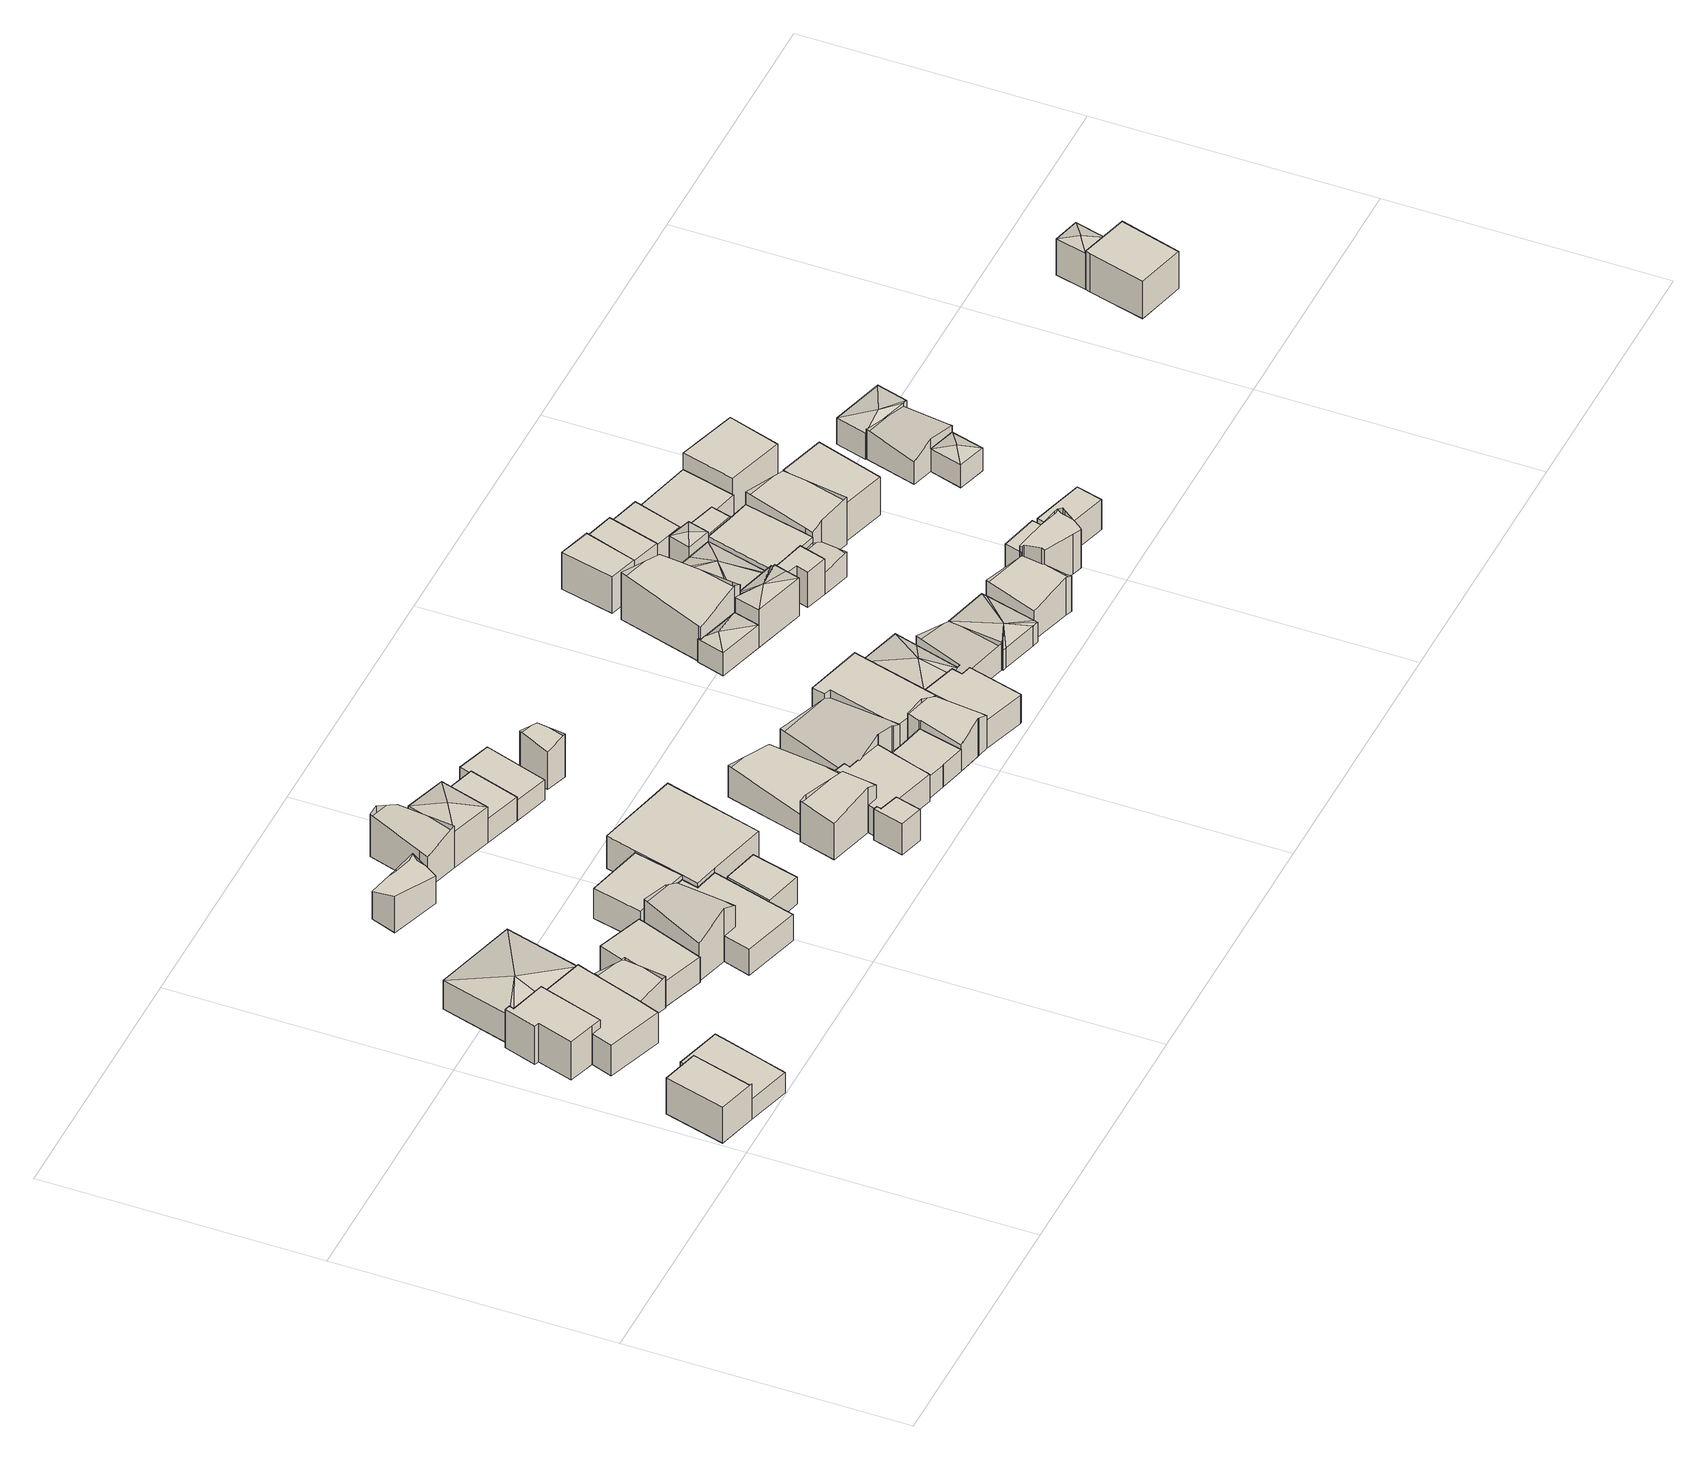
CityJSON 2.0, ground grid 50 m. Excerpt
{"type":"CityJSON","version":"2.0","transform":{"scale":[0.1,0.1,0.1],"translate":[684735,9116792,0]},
"CityObjects":{
"building1":{"type":"Building","attributes":{"Building Type":"Residential","Roof Shape":"flat","Roof Material":"Concrete Glazed Tile","Roof Material Code":"1","Roof Direction":"northwest","Building Height":7.43,"Roof Slope":6.6,"Footprint Area":77.81,"Solar PV Capacity Low":9.74,"Solar PV Capacity High":12.8,"Solar Annual Energy Low":14049,"Solar Annual Energy High":18515,"Suitable PV Area":58.17},"geometry":[{"type":"MultiSurface","lod":"2.2","boundaries":[[[0,1,2,3,4]],[[4,3,5,6]],[[3,2,7,5]],[[2,1,8,7]],[[1,0,9,8]],[[0,4,6,9]],[[5,7,8,9,6]]]}]},
"building2":{"type":"Building","attributes":{"Building Type":"Residential","Roof Shape":"shed","Roof Material":"Clay Tile Shingle","Roof Material Code":"3","Roof Direction":"northwest","Building Height":4.16,"Roof Slope":18.3,"Footprint Area":122.76,"Solar PV Capacity Low":15.37,"Solar PV Capacity High":20.19,"Solar Annual Energy Low":22163,"Solar Annual Energy High":29210,"Suitable PV Area":91.76},"geometry":[{"type":"MultiSurface","lod":"2.2","boundaries":[[[10,1,0,4,11,12,13,14]],[[14,13,15,16]],[[13,12,17,15]],[[12,11,18,17]],[[11,4,19,18]],[[4,0,20,19]],[[0,1,21,20]],[[1,10,22,21]],[[10,14,16,22]],[[16,15,17,18,19,20,21,22]]]}]},
"building3":{"type":"Building","attributes":{"Building Type":"Residential","Roof Shape":"flat","Roof Material":"Concrete Aluminum Tile","Roof Material Code":"2","Roof Direction":"northwest","Building Height":7.89,"Roof Slope":14.1,"Footprint Area":90.95,"Solar PV Capacity Low":11.39,"Solar PV Capacity High":14.96,"Solar Annual Energy Low":16420,"Solar Annual Energy High":21640,"Suitable PV Area":67.98},"geometry":[{"type":"MultiSurface","lod":"2.2","boundaries":[[[23,24,25,26,27,28,29,30,31]],[[31,30,32,33]],[[30,29,34,32]],[[29,28,35,34]],[[28,27,36,35]],[[27,26,37,36]],[[26,25,38,37]],[[25,24,39,38]],[[24,23,40,39]],[[23,31,33,40]],[[33,32,34,35,36,37,38,39,40]]]}]},
"building4":{"type":"Building","attributes":{"Building Type":"Residential","Roof Shape":"flat","Roof Material":"Concrete Aluminum Tile","Roof Material Code":"2","Roof Direction":"northwest","Building Height":6.31,"Roof Slope":10,"Footprint Area":159,"Solar PV Capacity Low":19.91,"Solar PV Capacity High":26.15,"Solar Annual Energy Low":28706,"Solar Annual Energy High":37832,"Suitable PV Area":118.85},"geometry":[{"type":"MultiSurface","lod":"2.2","boundaries":[[[41,42,43,44,45,28,27,26,46,47]],[[47,46,48,49]],[[46,26,50,48]],[[26,27,51,50]],[[27,28,52,51]],[[28,45,53,52]],[[45,44,54,53]],[[44,43,55,54]],[[43,42,56,55]],[[42,41,57,56]],[[41,47,49,57]],[[49,48,50,51,52,53,54,55,56,57]]]}]},
"building5":{"type":"Building","attributes":{"Building Type":"Residential","Roof Shape":"hip","Roof Material":"Concrete Aluminum Tile","Roof Material Code":"2","Roof Direction":"northwest","Building Height":5.87,"Roof Slope":28.5,"Footprint Area":228.92,"Solar PV Capacity Low":28.66,"Solar PV Capacity High":37.65,"Solar Annual Energy Low":41330,"Solar Annual Energy High":54470,"Suitable PV Area":171.12},"geometry":[{"type":"MultiSurface","lod":"2.2","boundaries":[[[30,29,28,45,58,59]],[[59,58,60,61]],[[58,45,62,60]],[[45,28,63,62]],[[28,29,64,63]],[[29,30,65,64]],[[30,59,61,65]],[[61,60,66]],[[60,62,66]],[[62,63,66]],[[63,64,66]],[[64,65,66]],[[65,61,66]]]}]},
"building6":{"type":"Building","attributes":{"Building Type":"Residential","Roof Shape":"gable","Roof Material":"Concrete Aluminum Tile","Roof Material Code":"2","Roof Direction":"northwest","Building Height":4.81,"Roof Slope":33.3,"Footprint Area":60.3,"Solar PV Capacity Low":7.55,"Solar PV Capacity High":9.92,"Solar Annual Energy Low":10886,"Solar Annual Energy High":14347,"Suitable PV Area":45.07},"geometry":[{"type":"MultiSurface","lod":"2.2","boundaries":[[[67,43,42,41,68,69,70]],[[70,69,71,72]],[[69,68,73,71]],[[68,41,74,73]],[[41,42,75,74]],[[42,43,76,75]],[[43,67,77,76]],[[67,70,72,77]],[[72,71,73,74,75,76,77]]]}]},
"building7":{"type":"Building","attributes":{"Building Type":"Residential","Roof Shape":"shed","Roof Material":"Concrete Aluminum Tile","Roof Material Code":"2","Roof Direction":"northwest","Building Height":5.19,"Roof Slope":13.2,"Footprint Area":111.13,"Solar PV Capacity Low":13.91,"Solar PV Capacity High":18.28,"Solar Annual Energy Low":20064,"Solar Annual Energy High":26442,"Suitable PV Area":83.07},"geometry":[{"type":"MultiSurface","lod":"2.2","boundaries":[[[78,67,70,69,79,80,81,82]],[[82,81,83,84]],[[81,80,85,83]],[[80,79,86,85]],[[79,69,87,86]],[[69,70,88,87]],[[70,67,89,88]],[[67,78,90,89]],[[78,82,84,90]],[[84,83,85,86,87,88,89,90]]]}]},
"building8":{"type":"Building","attributes":{"Building Type":"Residential","Roof Shape":"gable","Roof Material":"Concrete Aluminum Tile","Roof Material Code":"2","Roof Direction":"northwest","Building Height":7.93,"Roof Slope":29.9,"Footprint Area":103.36,"Solar PV Capacity Low":12.94,"Solar PV Capacity High":17,"Solar Annual Energy Low":18662,"Solar Annual Energy High":24595,"Suitable PV Area":77.26},"geometry":[{"type":"MultiSurface","lod":"2.2","boundaries":[[[91,81,80,92,93,94]],[[94,93,95,96]],[[93,92,97,95]],[[92,80,98,97]],[[80,81,99,98]],[[81,91,100,99]],[[91,94,96,100]],[[96,95,97,98,99,100]]]}]},
"building9":{"type":"Building","attributes":{"Building Type":"Residential","Roof Shape":"gable","Roof Material":"Concrete Glazed Tile","Roof Material Code":"1","Roof Direction":"northwest","Building Height":5.66,"Roof Slope":33.8,"Footprint Area":45.68,"Solar PV Capacity Low":5.72,"Solar PV Capacity High":7.51,"Solar Annual Energy Low":8248,"Solar Annual Energy High":10870,"Suitable PV Area":34.15},"geometry":[{"type":"MultiSurface","lod":"2.2","boundaries":[[[101,102,103,104,105]],[[105,104,106,107]],[[104,103,108,106]],[[103,102,109,108]],[[102,101,110,109]],[[101,105,107,110]],[[107,106,108,109,110]]]}]},
"building10":{"type":"Building","attributes":{"Building Type":"Residential","Roof Shape":"flat","Roof Material":"Concrete Aluminum Tile","Roof Material Code":"2","Roof Direction":"northwest","Building Height":5.31,"Roof Slope":7,"Footprint Area":155.91,"Solar PV Capacity Low":19.52,"Solar PV Capacity High":25.64,"Solar Annual Energy Low":28149,"Solar Annual Energy High":37098,"Suitable PV Area":116.55},"geometry":[{"type":"MultiSurface","lod":"2.2","boundaries":[[[91,94,93,92,111,112,113,114,115,116,117,118]],[[118,117,119,120]],[[117,116,121,119]],[[116,115,122,121]],[[115,114,123,122]],[[114,113,124,123]],[[113,112,125,124]],[[112,111,126,125]],[[111,92,127,126]],[[92,93,128,127]],[[93,94,129,128]],[[94,91,130,129]],[[91,118,120,130]],[[120,119,121,122,123,124,125,126,127,128,129,130]]]}]},
"building11":{"type":"Building","attributes":{"Building Type":"Residential","Roof Shape":"flat","Roof Material":"Concrete Aluminum Tile","Roof Material Code":"2","Roof Direction":"northwest","Building Height":6.16,"Roof Slope":8.9,"Footprint Area":99.17,"Solar PV Capacity Low":12.42,"Solar PV Capacity High":16.31,"Solar Annual Energy Low":17904,"Solar Annual Energy High":23597,"Suitable PV Area":74.13},"geometry":[{"type":"MultiSurface","lod":"2.2","boundaries":[[[131,132,118,117,133]],[[133,117,134,135]],[[117,118,136,134]],[[118,132,137,136]],[[132,131,138,137]],[[131,133,135,138]],[[135,134,136,137,138]]]}]},
"building12":{"type":"Building","attributes":{"Building Type":"Residential","Roof Shape":"shed","Roof Material":"Concrete Aluminum Tile","Roof Material Code":"2","Roof Direction":"northwest","Building Height":5.61,"Roof Slope":10.3,"Footprint Area":59.86,"Solar PV Capacity Low":7.5,"Solar PV Capacity High":9.84,"Solar Annual Energy Low":10808,"Solar Annual Energy High":14244,"Suitable PV Area":44.75},"geometry":[{"type":"MultiSurface","lod":"2.2","boundaries":[[[114,113,139,140]],[[140,139,141,142]],[[139,113,143,141]],[[113,114,144,143]],[[114,140,142,144]],[[142,141,143,144]]]}]},
"building13":{"type":"Building","attributes":{"Building Type":"Residential","Roof Shape":"gable","Roof Material":"Concrete Aluminum Tile","Roof Material Code":"2","Roof Direction":"northwest","Building Height":6.53,"Roof Slope":34.2,"Footprint Area":76.95,"Solar PV Capacity Low":9.63,"Solar PV Capacity High":12.65,"Solar Annual Energy Low":13893,"Solar Annual Energy High":18310,"Suitable PV Area":57.52},"geometry":[{"type":"MultiSurface","lod":"2.2","boundaries":[[[145,146,147,148,149,150]],[[150,149,151,152]],[[149,148,153,151]],[[148,147,154,153]],[[147,146,155,154]],[[146,145,156,155]],[[145,150,152,156]],[[152,151,153,154,155,156]]]}]},
"building14":{"type":"Building","attributes":{"Building Type":"Residential","Roof Shape":"shed","Roof Material":"Concrete Glazed Tile","Roof Material Code":"1","Roof Direction":"northwest","Building Height":6.03,"Roof Slope":19.2,"Footprint Area":286.11,"Solar PV Capacity Low":35.82,"Solar PV Capacity High":47.05,"Solar Annual Energy Low":51654,"Solar Annual Energy High":68076,"Suitable PV Area":213.86},"geometry":[{"type":"MultiSurface","lod":"2.2","boundaries":[[[133,117,116,115,157,158,159]],[[159,158,160,161]],[[158,157,162,160]],[[157,115,163,162]],[[115,116,164,163]],[[116,117,165,164]],[[117,133,166,165]],[[133,159,161,166]],[[161,160,162,163,164,165,166]]]}]},
"building15":{"type":"Building","attributes":{"Building Type":"Residential","Roof Shape":"hip","Roof Material":"Concrete Aluminum Tile","Roof Material Code":"2","Roof Direction":"northwest","Building Height":7.39,"Roof Slope":24.4,"Footprint Area":75.36,"Solar PV Capacity Low":9.43,"Solar PV Capacity High":12.39,"Solar Annual Energy Low":13605,"Solar Annual Energy High":17930,"Suitable PV Area":56.33},"geometry":[{"type":"MultiSurface","lod":"2.2","boundaries":[[[167,149,168,169]],[[169,168,170,171]],[[168,149,172,170]],[[149,167,173,172]],[[167,169,171,173]],[[171,170,174]],[[170,172,174]],[[172,173,174]],[[173,171,174]]]}]},
"building16":{"type":"Building","attributes":{"Building Type":"Residential","Roof Shape":"flat","Roof Material":"Concrete Aluminum Tile","Roof Material Code":"2","Roof Direction":"northwest","Building Height":4.87,"Roof Slope":7,"Footprint Area":67.44,"Solar PV Capacity Low":8.44,"Solar PV Capacity High":11.09,"Solar Annual Energy Low":12176,"Solar Annual Energy High":16046,"Suitable PV Area":50.41},"geometry":[{"type":"MultiSurface","lod":"2.2","boundaries":[[[169,168,175,176]],[[176,175,177,178]],[[175,168,179,177]],[[168,169,180,179]],[[169,176,178,180]],[[178,177,179,180]]]}]},
"building17":{"type":"Building","attributes":{"Building Type":"Residential","Roof Shape":"flat","Roof Material":"Concrete Glazed Tile","Roof Material Code":"1","Roof Direction":"northwest","Building Height":6.45,"Roof Slope":9.2,"Footprint Area":22.47,"Solar PV Capacity Low":2.81,"Solar PV Capacity High":3.7,"Solar Annual Energy Low":4058,"Solar Annual Energy High":5347,"Suitable PV Area":16.8},"geometry":[{"type":"MultiSurface","lod":"2.2","boundaries":[[[181,182,183,184,185,186]],[[186,185,187,188]],[[185,184,189,187]],[[184,183,190,189]],[[183,182,191,190]],[[182,181,192,191]],[[181,186,188,192]],[[188,187,189,190,191,192]]]}]},
"building18":{"type":"Building","attributes":{"Building Type":"Residential","Roof Shape":"gable","Roof Material":"Concrete Glazed Tile","Roof Material Code":"1","Roof Direction":"northwest","Building Height":7.54,"Roof Slope":32.8,"Footprint Area":71.18,"Solar PV Capacity Low":8.91,"Solar PV Capacity High":11.71,"Solar Annual Energy Low":12851,"Solar Annual Energy High":16936,"Suitable PV Area":53.21},"geometry":[{"type":"MultiSurface","lod":"2.2","boundaries":[[[193,194,195,196,197,198,199,200]],[[200,199,201,202]],[[199,198,203,201]],[[198,197,204,203]],[[197,196,205,204]],[[196,195,206,205]],[[195,194,207,206]],[[194,193,208,207]],[[193,200,202,208]],[[202,201,203,204,205,206,207,208]]]}]},
"building19":{"type":"Building","attributes":{"Building Type":"Residential","Roof Shape":"shed","Roof Material":"Concrete Aluminum Tile","Roof Material Code":"2","Roof Direction":"northwest","Building Height":4.22,"Roof Slope":10.5,"Footprint Area":77.82,"Solar PV Capacity Low":9.74,"Solar PV Capacity High":12.8,"Solar Annual Energy Low":14050,"Solar Annual Energy High":18517,"Suitable PV Area":58.17},"geometry":[{"type":"MultiSurface","lod":"2.2","boundaries":[[[209,175,210,211]],[[211,210,212,213]],[[210,175,214,212]],[[175,209,215,214]],[[209,211,213,215]],[[213,212,214,215]]]}]},
"building20":{"type":"Building","attributes":{"Building Type":"Residential","Roof Shape":"gable","Roof Material":"Concrete Glazed Tile","Roof Material Code":"1","Roof Direction":"northwest","Building Height":4.2,"Roof Slope":31.2,"Footprint Area":155.13,"Solar PV Capacity Low":19.42,"Solar PV Capacity High":25.51,"Solar Annual Energy Low":28008,"Solar Annual Energy High":36912,"Suitable PV Area":115.96},"geometry":[{"type":"MultiSurface","lod":"2.2","boundaries":[[[216,217,193,200,199,218,219,220]],[[220,219,221,222]],[[219,218,223,221]],[[218,199,224,223]],[[199,200,225,224]],[[200,193,226,225]],[[193,217,227,226]],[[217,216,228,227]],[[216,220,222,228]],[[222,221,223,224,225,226,227,228]]]}]},
"building21":{"type":"Building","attributes":{"Building Type":"Residential","Roof Shape":"shed","Roof Material":"Concrete Glazed Tile","Roof Material Code":"1","Roof Direction":"northwest","Building Height":5.56,"Roof Slope":16.6,"Footprint Area":112.63,"Solar PV Capacity Low":14.1,"Solar PV Capacity High":18.52,"Solar Annual Energy Low":20335,"Solar Annual Energy High":26800,"Suitable PV Area":84.19},"geometry":[{"type":"MultiSurface","lod":"2.2","boundaries":[[[220,219,218,199,198,197,196,183,182,181,229,230,231,232,233,234,235,236,237]],[[237,236,238,239]],[[236,235,240,238]],[[235,234,241,240]],[[234,233,242,241]],[[233,232,243,242]],[[232,231,244,243]],[[231,230,245,244]],[[230,229,246,245]],[[229,181,247,246]],[[181,182,248,247]],[[182,183,249,248]],[[183,196,250,249]],[[196,197,251,250]],[[197,198,252,251]],[[198,199,253,252]],[[199,218,254,253]],[[218,219,255,254]],[[219,220,256,255]],[[220,237,239,256]],[[239,238,240,241,242,243,244,245,246,247,248,249,250,251,252,253,254,255,256]]]}]},
"building22":{"type":"Building","attributes":{"Building Type":"Residential","Roof Shape":"gable","Roof Material":"Concrete Glazed Tile","Roof Material Code":"1","Roof Direction":"northwest","Building Height":7.76,"Roof Slope":31.9,"Footprint Area":23.6,"Solar PV Capacity Low":2.95,"Solar PV Capacity High":3.88,"Solar Annual Energy Low":4261,"Solar Annual Energy High":5616,"Suitable PV Area":17.64},"geometry":[{"type":"MultiSurface","lod":"2.2","boundaries":[[[257,258,259,260]],[[260,259,261,262]],[[259,258,263,261]],[[258,257,264,263]],[[257,260,262,264]],[[262,261,263,264]]]}]},
"building23":{"type":"Building","attributes":{"Building Type":"Residential","Roof Shape":"shed","Roof Material":"Clay Tile Shingle","Roof Material Code":"3","Roof Direction":"northwest","Building Height":4.46,"Roof Slope":11.5,"Footprint Area":68.29,"Solar PV Capacity Low":8.55,"Solar PV Capacity High":11.23,"Solar Annual Energy Low":12329,"Solar Annual Energy High":16248,"Suitable PV Area":51.04},"geometry":[{"type":"MultiSurface","lod":"2.2","boundaries":[[[265,266,267,233,232,231,230,268,269,270,271]],[[271,270,272,273]],[[270,269,274,272]],[[269,268,275,274]],[[268,230,276,275]],[[230,231,277,276]],[[231,232,278,277]],[[232,233,279,278]],[[233,267,280,279]],[[267,266,281,280]],[[266,265,282,281]],[[265,271,273,282]],[[273,272,274,275,276,277,278,279,280,281,282]]]}]},
"building24":{"type":"Building","attributes":{"Building Type":"Residential","Roof Shape":"gable","Roof Material":"Concrete Glazed Tile","Roof Material Code":"1","Roof Direction":"northwest","Building Height":4.18,"Roof Slope":31.3,"Footprint Area":176.42,"Solar PV Capacity Low":22.09,"Solar PV Capacity High":29.01,"Solar Annual Energy Low":31851,"Solar Annual Energy High":41977,"Suitable PV Area":131.87},"geometry":[{"type":"MultiSurface","lod":"2.2","boundaries":[[[283,284,237,236,235,285,234,286,287,288,289,290]],[[290,289,291,292]],[[289,288,293,291]],[[288,287,294,293]],[[287,286,295,294]],[[286,234,296,295]],[[234,285,297,296]],[[285,235,298,297]],[[235,236,299,298]],[[236,237,300,299]],[[237,284,301,300]],[[284,283,302,301]],[[283,290,292,302]],[[292,291,293,294,295,296,297,298,299,300,301,302]]]}]},
"building25":{"type":"Building","attributes":{"Building Type":"Residential","Roof Shape":"gable","Roof Material":"Concrete Glazed Tile","Roof Material Code":"1","Roof Direction":"northwest","Building Height":5.51,"Roof Slope":29.5,"Footprint Area":70.52,"Solar PV Capacity Low":8.83,"Solar PV Capacity High":11.6,"Solar Annual Energy Low":12732,"Solar Annual Energy High":16780,"Suitable PV Area":52.71},"geometry":[{"type":"MultiSurface","lod":"2.2","boundaries":[[[303,265,271,270,304,305,306,307,308]],[[308,307,309,310]],[[307,306,311,309]],[[306,305,312,311]],[[305,304,313,312]],[[304,270,314,313]],[[270,271,315,314]],[[271,265,316,315]],[[265,303,317,316]],[[303,308,310,317]],[[310,309,311,312,313,314,315,316,317]]]}]},
"building26":{"type":"Building","attributes":{"Building Type":"Residential","Roof Shape":"flat","Roof Material":"Concrete Glazed Tile","Roof Material Code":"1","Roof Direction":"northwest","Building Height":5.82,"Roof Slope":11.3,"Footprint Area":155.7,"Solar PV Capacity Low":19.49,"Solar PV Capacity High":25.61,"Solar Annual Energy Low":28111,"Solar Annual Energy High":37048,"Suitable PV Area":116.39},"geometry":[{"type":"MultiSurface","lod":"2.2","boundaries":[[[318,319,283,290,289,303,308,320,307,321,322]],[[322,321,323,324]],[[321,307,325,323]],[[307,320,326,325]],[[320,308,327,326]],[[308,303,328,327]],[[303,289,329,328]],[[289,290,330,329]],[[290,283,331,330]],[[283,319,332,331]],[[319,318,333,332]],[[318,322,324,333]],[[324,323,325,326,327,328,329,330,331,332,333]]]}]},
"building27":{"type":"Building","attributes":{"Building Type":"Residential","Roof Shape":"flat","Roof Material":"Concrete Glazed Tile","Roof Material Code":"1","Roof Direction":"northwest","Building Height":5.76,"Roof Slope":13.8,"Footprint Area":99.64,"Solar PV Capacity Low":12.48,"Solar PV Capacity High":16.39,"Solar Annual Energy Low":17989,"Solar Annual Energy High":23708,"Suitable PV Area":74.48},"geometry":[{"type":"MultiSurface","lod":"2.2","boundaries":[[[321,307,306,334,335,336,337,338]],[[338,337,339,340]],[[337,336,341,339]],[[336,335,342,341]],[[335,334,343,342]],[[334,306,344,343]],[[306,307,325,344]],[[307,321,323,325]],[[321,338,340,323]],[[340,339,341,342,343,344,325,323]]]}]},
"building28":{"type":"Building","attributes":{"Building Type":"Residential","Roof Shape":"hip","Roof Material":"Concrete Glazed Tile","Roof Material Code":"1","Roof Direction":"northwest","Building Height":4.5,"Roof Slope":27.8,"Footprint Area":113.54,"Solar PV Capacity Low":14.22,"Solar PV Capacity High":18.67,"Solar Annual Energy Low":20498,"Solar Annual Energy High":27015,"Suitable PV Area":84.87},"geometry":[{"type":"MultiSurface","lod":"2.2","boundaries":[[[322,321,338,345,346,347]],[[347,346,348,349]],[[346,345,350,348]],[[345,338,351,350]],[[338,321,352,351]],[[321,322,353,352]],[[322,347,349,353]],[[349,348,354]],[[348,350,354]],[[350,351,354]],[[351,352,354]],[[352,353,354]],[[353,349,354]]]}]},
"building29":{"type":"Building","attributes":{"Building Type":"Residential","Roof Shape":"hip","Roof Material":"Concrete Glazed Tile","Roof Material Code":"1","Roof Direction":"northwest","Building Height":4.68,"Roof Slope":28.8,"Footprint Area":41.13,"Solar PV Capacity Low":5.15,"Solar PV Capacity High":6.76,"Solar Annual Energy Low":7427,"Solar Annual Energy High":9788,"Suitable PV Area":30.75},"geometry":[{"type":"MultiSurface","lod":"2.2","boundaries":[[[355,356,357,358,359,360]],[[360,359,361,362]],[[359,358,363,361]],[[358,357,364,363]],[[357,356,365,364]],[[356,355,366,365]],[[355,360,362,366]],[[362,361,367]],[[361,363,367]],[[363,364,367]],[[364,365,367]],[[365,366,367]],[[366,362,367]]]}]},
"building30":{"type":"Building","attributes":{"Building Type":"Residential","Roof Shape":"gable","Roof Material":"Concrete Glazed Tile","Roof Material Code":"1","Roof Direction":"northwest","Building Height":4.03,"Roof Slope":28.6,"Footprint Area":91.01,"Solar PV Capacity Low":11.4,"Solar PV Capacity High":14.97,"Solar Annual Energy Low":16432,"Solar Annual Energy High":21656,"Suitable PV Area":68.03},"geometry":[{"type":"MultiSurface","lod":"2.2","boundaries":[[[346,345,338,337,336,368,369,370,371,372]],[[372,371,373,374]],[[371,370,375,373]],[[370,369,376,375]],[[369,368,377,376]],[[368,336,378,377]],[[336,337,379,378]],[[337,338,380,379]],[[338,345,381,380]],[[345,346,382,381]],[[346,372,374,382]],[[374,373,375,376,377,378,379,380,381,382]]]}]},
"building31":{"type":"Building","attributes":{"Building Type":"Residential","Roof Shape":"gable","Roof Material":"Concrete Glazed Tile","Roof Material Code":"1","Roof Direction":"northwest","Building Height":7.18,"Roof Slope":31.8,"Footprint Area":154.15,"Solar PV Capacity Low":19.3,"Solar PV Capacity High":25.35,"Solar Annual Energy Low":27830,"Solar Annual Energy High":36678,"Suitable PV Area":115.23},"geometry":[{"type":"MultiSurface","lod":"2.2","boundaries":[[[383,357,356,355,384,385,386,387,388,389]],[[389,388,390,391]],[[388,387,392,390]],[[387,386,393,392]],[[386,385,394,393]],[[385,384,395,394]],[[384,355,396,395]],[[355,356,397,396]],[[356,357,398,397]],[[357,383,399,398]],[[383,389,391,399]],[[391,390,392,393,394,395,396,397,398,399]]]}]},
"building32":{"type":"Building","attributes":{"Building Type":"Residential","Roof Shape":"hip","Roof Material":"Concrete Glazed Tile","Roof Material Code":"1","Roof Direction":"northwest","Building Height":7.81,"Roof Slope":29.8,"Footprint Area":51.07,"Solar PV Capacity Low":6.39,"Solar PV Capacity High":8.4,"Solar Annual Energy Low":9221,"Solar Annual Energy High":12152,"Suitable PV Area":38.18},"geometry":[{"type":"MultiSurface","lod":"2.2","boundaries":[[[400,401,402,403,404,385,384,355,360]],[[360,355,405,406]],[[355,384,407,405]],[[384,385,408,407]],[[385,404,409,408]],[[404,403,410,409]],[[403,402,411,410]],[[402,401,412,411]],[[401,400,413,412]],[[400,360,406,413]],[[406,405,414]],[[405,407,414]],[[407,408,414]],[[408,409,414]],[[409,410,414]],[[410,411,414]],[[411,412,414]],[[412,413,414]],[[413,406,414]]]}]},
"building33":{"type":"Building","attributes":{"Building Type":"Residential","Roof Shape":"hip","Roof Material":"Concrete Glazed Tile","Roof Material Code":"1","Roof Direction":"northwest","Building Height":4.06,"Roof Slope":20.8,"Footprint Area":94.73,"Solar PV Capacity Low":11.86,"Solar PV Capacity High":15.58,"Solar Annual Energy Low":17102,"Solar Annual Energy High":22540,"Suitable PV Area":70.81},"geometry":[{"type":"MultiSurface","lod":"2.2","boundaries":[[[415,416,417,372,371,370,418,419,420,421]],[[421,420,422,423]],[[420,419,424,422]],[[419,418,425,424]],[[418,370,426,425]],[[370,371,427,426]],[[371,372,428,427]],[[372,417,429,428]],[[417,416,430,429]],[[416,415,431,430]],[[415,421,423,431]],[[423,422,432]],[[422,424,432]],[[424,425,432]],[[425,426,432]],[[426,427,432]],[[427,428,432]],[[428,429,432]],[[429,430,432]],[[430,431,432]],[[431,423,432]]]}]},
"building34":{"type":"Building","attributes":{"Building Type":"Residential","Roof Shape":"shed","Roof Material":"Concrete Glazed Tile","Roof Material Code":"1","Roof Direction":"northwest","Building Height":7.43,"Roof Slope":11.2,"Footprint Area":55.94,"Solar PV Capacity Low":7,"Solar PV Capacity High":9.2,"Solar Annual Energy Low":10100,"Solar Annual Energy High":13311,"Suitable PV Area":41.82},"geometry":[{"type":"MultiSurface","lod":"2.2","boundaries":[[[433,434,435,436,437]],[[437,436,438,439]],[[436,435,440,438]],[[435,434,441,440]],[[434,433,442,441]],[[433,437,439,442]],[[439,438,440,441,442]]]}]},
"building35":{"type":"Building","attributes":{"Building Type":"Residential","Roof Shape":"hip","Roof Material":"Concrete Glazed Tile","Roof Material Code":"1","Roof Direction":"northwest","Building Height":5.84,"Roof Slope":20.8,"Footprint Area":108.9,"Solar PV Capacity Low":13.63,"Solar PV Capacity High":17.91,"Solar Annual Energy Low":19661,"Solar Annual Energy High":25911,"Suitable PV Area":81.4},"geometry":[{"type":"MultiSurface","lod":"2.2","boundaries":[[[443,444,445,446,388,387,386,385,404]],[[404,385,447,448]],[[385,386,449,447]],[[386,387,450,449]],[[387,388,451,450]],[[388,446,452,451]],[[446,445,453,452]],[[445,444,454,453]],[[444,443,455,454]],[[443,404,448,455]],[[448,447,456]],[[447,449,456]],[[449,450,456]],[[450,451,456]],[[451,452,456]],[[452,453,456]],[[453,454,456]],[[454,455,456]],[[455,448,456]]]}]},
"building36":{"type":"Building","attributes":{"Building Type":"Residential","Roof Shape":"flat","Roof Material":"Concrete Glazed Tile","Roof Material Code":"1","Roof Direction":"northwest","Building Height":7.27,"Roof Slope":12.2,"Footprint Area":26.01,"Solar PV Capacity Low":3.26,"Solar PV Capacity High":4.28,"Solar Annual Energy Low":4696,"Solar Annual Energy High":6189,"Suitable PV Area":19.44},"geometry":[{"type":"MultiSurface","lod":"2.2","boundaries":[[[401,457,458,459,460,461,402]],[[402,461,462,463]],[[461,460,464,462]],[[460,459,465,464]],[[459,458,466,465]],[[458,457,467,466]],[[457,401,468,467]],[[401,402,463,468]],[[463,462,464,465,466,467,468]]]}]},
"building37":{"type":"Building","attributes":{"Building Type":"Residential","Roof Shape":"gable","Roof Material":"Concrete Glazed Tile","Roof Material Code":"1","Roof Direction":"northwest","Building Height":6.02,"Roof Slope":27.6,"Footprint Area":89.07,"Solar PV Capacity Low":11.15,"Solar PV Capacity High":14.65,"Solar Annual Energy Low":16082,"Solar Annual Energy High":21194,"Suitable PV Area":66.58},"geometry":[{"type":"MultiSurface","lod":"2.2","boundaries":[[[469,470,416,415,471,472,473,474,475,476]],[[476,475,477,478]],[[475,474,479,477]],[[474,473,480,479]],[[473,472,481,480]],[[472,471,482,481]],[[471,415,483,482]],[[415,416,484,483]],[[416,470,485,484]],[[470,469,486,485]],[[469,476,478,486]],[[478,477,479,480,481,482,483,484,485,486]]]}]},
"building38":{"type":"Building","attributes":{"Building Type":"Residential","Roof Shape":"shed","Roof Material":"Concrete Glazed Tile","Roof Material Code":"1","Roof Direction":"northwest","Building Height":6.75,"Roof Slope":16.4,"Footprint Area":55.23,"Solar PV Capacity Low":6.92,"Solar PV Capacity High":9.08,"Solar Annual Energy Low":9972,"Solar Annual Energy High":13142,"Suitable PV Area":41.29},"geometry":[{"type":"MultiSurface","lod":"2.2","boundaries":[[[487,488,437,436,489]],[[489,436,490,491]],[[436,437,492,490]],[[437,488,493,492]],[[488,487,494,493]],[[487,489,491,494]],[[491,490,492,493,494]]]}]},
"building39":{"type":"Building","attributes":{"Building Type":"Residential","Roof Shape":"hip","Roof Material":"Concrete Glazed Tile","Roof Material Code":"1","Roof Direction":"northwest","Building Height":7.78,"Roof Slope":25.7,"Footprint Area":18.81,"Solar PV Capacity Low":2.36,"Solar PV Capacity High":3.09,"Solar Annual Energy Low":3396,"Solar Annual Energy High":4476,"Suitable PV Area":14.06},"geometry":[{"type":"MultiSurface","lod":"2.2","boundaries":[[[495,446,445,496]],[[496,445,497,498]],[[445,446,499,497]],[[446,495,500,499]],[[495,496,498,500]],[[498,497,501]],[[497,499,501]],[[499,500,501]],[[500,498,501]]]}]},
"building40":{"type":"Building","attributes":{"Building Type":"Residential","Roof Shape":"gable","Roof Material":"Concrete Glazed Tile","Roof Material Code":"1","Roof Direction":"northwest","Building Height":4.38,"Roof Slope":32.7,"Footprint Area":27.79,"Solar PV Capacity Low":3.48,"Solar PV Capacity High":4.57,"Solar Annual Energy Low":5018,"Solar Annual Energy High":6613,"Suitable PV Area":20.78},"geometry":[{"type":"MultiSurface","lod":"2.2","boundaries":[[[502,503,504,503,460,459,505]],[[505,459,506,507]],[[459,460,508,506]],[[460,503,509,508]],[[503,504,510,509]],[[503,502,511,509]],[[502,505,507,511]],[[507,506,508,509,510,509,511]]]}]},
"building41":{"type":"Building","attributes":{"Building Type":"Residential","Roof Shape":"flat","Roof Material":"Concrete Glazed Tile","Roof Material Code":"1","Roof Direction":"northwest","Building Height":6.84,"Roof Slope":12,"Footprint Area":130.11,"Solar PV Capacity Low":16.29,"Solar PV Capacity High":21.4,"Solar Annual Energy Low":23490,"Solar Annual Energy High":30958,"Suitable PV Area":97.25},"geometry":[{"type":"MultiSurface","lod":"2.2","boundaries":[[[504,512,513,444,443,404,403,402,461,460,503]],[[503,460,514,515]],[[460,461,516,514]],[[461,402,517,516]],[[402,403,518,517]],[[403,404,519,518]],[[404,443,520,519]],[[443,444,521,520]],[[444,513,522,521]],[[513,512,523,522]],[[512,504,524,523]],[[504,503,515,524]],[[515,514,516,517,518,519,520,521,522,523,524]]]}]},
"building42":{"type":"Building","attributes":{"Building Type":"Residential","Roof Shape":"shed","Roof Material":"Concrete Glazed Tile","Roof Material Code":"1","Roof Direction":"northwest","Building Height":5.74,"Roof Slope":18.6,"Footprint Area":57.51,"Solar PV Capacity Low":7.2,"Solar PV Capacity High":9.46,"Solar Annual Energy Low":10384,"Solar Annual Energy High":13685,"Suitable PV Area":42.99},"geometry":[{"type":"MultiSurface","lod":"2.2","boundaries":[[[488,487,525,526]],[[526,525,527,528]],[[525,487,529,527]],[[487,488,530,529]],[[488,526,528,530]],[[527,529,530,528]]]}]},
"building43":{"type":"Building","attributes":{"Building Type":"Residential","Roof Shape":"flat","Roof Material":"Concrete Glazed Tile","Roof Material Code":"1","Roof Direction":"northwest","Building Height":7.12,"Roof Slope":11.9,"Footprint Area":21.97,"Solar PV Capacity Low":2.75,"Solar PV Capacity High":3.61,"Solar Annual Energy Low":3966,"Solar Annual Energy High":5227,"Suitable PV Area":16.42},"geometry":[{"type":"MultiSurface","lod":"2.2","boundaries":[[[496,445,444,513,531]],[[531,513,532,533]],[[513,444,534,532]],[[444,445,535,534]],[[445,496,536,535]],[[496,531,533,536]],[[533,532,534,535,536]]]}]},
"building44":{"type":"Building","attributes":{"Building Type":"Residential","Roof Shape":"gable","Roof Material":"Concrete Glazed Tile","Roof Material Code":"1","Roof Direction":"northwest","Building Height":7.93,"Roof Slope":34.6,"Footprint Area":43.97,"Solar PV Capacity Low":5.51,"Solar PV Capacity High":7.23,"Solar Annual Energy Low":7939,"Solar Annual Energy High":10463,"Suitable PV Area":32.87},"geometry":[{"type":"MultiSurface","lod":"2.2","boundaries":[[[537,538,539,469,476,475,474,540,541,542,543,544,545]],[[545,544,546,547]],[[544,543,548,546]],[[543,542,549,548]],[[542,541,550,549]],[[541,540,551,550]],[[540,474,552,551]],[[474,475,553,552]],[[475,476,554,553]],[[476,469,555,554]],[[469,539,556,555]],[[539,538,557,556]],[[538,537,558,557]],[[537,545,547,558]],[[547,546,548,549,550,551,552,553,554,555,556,557,558]]]}]},
"building45":{"type":"Building","attributes":{"Building Type":"Residential","Roof Shape":"shed","Roof Material":"Concrete Glazed Tile","Roof Material Code":"1","Roof Direction":"northwest","Building Height":6.87,"Roof Slope":13.7,"Footprint Area":20.88,"Solar PV Capacity Low":2.61,"Solar PV Capacity High":3.43,"Solar Annual Energy Low":3769,"Solar Annual Energy High":4967,"Suitable PV Area":15.6},"geometry":[{"type":"MultiSurface","lod":"2.2","boundaries":[[[559,469,539,538,560]],[[560,538,561,562]],[[538,539,563,561]],[[539,469,564,563]],[[469,559,565,564]],[[559,560,562,565]],[[562,561,563,564,565]]]}]},
"building46":{"type":"Building","attributes":{"Building Type":"Residential","Roof Shape":"gable","Roof Material":"Concrete Glazed Tile","Roof Material Code":"1","Roof Direction":"northwest","Building Height":7.76,"Roof Slope":29.1,"Footprint Area":112.49,"Solar PV Capacity Low":14.08,"Solar PV Capacity High":18.5,"Solar Annual Energy Low":20309,"Solar Annual Energy High":26765,"Suitable PV Area":84.08},"geometry":[{"type":"MultiSurface","lod":"2.2","boundaries":[[[512,504,503,502,566,567]],[[567,566,568,569]],[[566,502,570,568]],[[502,503,571,570]],[[503,504,572,571]],[[504,512,573,572]],[[512,567,569,573]],[[569,568,570,571,572,573]]]}]},
"building47":{"type":"Building","attributes":{"Building Type":"Residential","Roof Shape":"flat","Roof Material":"Concrete Glazed Tile","Roof Material Code":"1","Roof Direction":"northwest","Building Height":4.29,"Roof Slope":8.3,"Footprint Area":124.84,"Solar PV Capacity Low":15.63,"Solar PV Capacity High":20.53,"Solar Annual Energy Low":22539,"Solar Annual Energy High":29705,"Suitable PV Area":93.32},"geometry":[{"type":"MultiSurface","lod":"2.2","boundaries":[[[574,575,526,525,576,577]],[[577,576,578,579]],[[576,525,580,578]],[[525,526,581,580]],[[526,575,582,581]],[[575,574,583,582]],[[574,577,579,583]],[[579,578,580,581,582,583]]]}]},
"building48":{"type":"Building","attributes":{"Building Type":"Residential","Roof Shape":"flat","Roof Material":"Concrete Glazed Tile","Roof Material Code":"1","Roof Direction":"northwest","Building Height":6.17,"Roof Slope":11.4,"Footprint Area":46.86,"Solar PV Capacity Low":5.87,"Solar PV Capacity High":7.71,"Solar Annual Energy Low":8460,"Solar Annual Energy High":11150,"Suitable PV Area":35.03},"geometry":[{"type":"MultiSurface","lod":"2.2","boundaries":[[[584,537,545,544,543,585,586]],[[586,585,587,588]],[[585,543,589,587]],[[543,544,590,589]],[[544,545,591,590]],[[545,537,592,591]],[[537,584,593,592]],[[584,586,588,593]],[[588,587,589,590,591,592,593]]]}]},
"building49":{"type":"Building","attributes":{"Building Type":"Residential","Roof Shape":"shed","Roof Material":"Concrete Glazed Tile","Roof Material Code":"1","Roof Direction":"northwest","Building Height":7.78,"Roof Slope":10.3,"Footprint Area":109.81,"Solar PV Capacity Low":13.75,"Solar PV Capacity High":18.06,"Solar Annual Energy Low":19826,"Solar Annual Energy High":26129,"Suitable PV Area":82.08},"geometry":[{"type":"MultiSurface","lod":"2.2","boundaries":[[[567,594,595,596]],[[596,595,597,598]],[[595,594,599,597]],[[594,567,600,599]],[[567,596,598,600]],[[598,597,599,600]]]}]},
"building50":{"type":"Building","attributes":{"Building Type":"Residential","Roof Shape":"flat","Roof Material":"Concrete Glazed Tile","Roof Material Code":"1","Roof Direction":"northwest","Building Height":7.7,"Roof Slope":6.6,"Footprint Area":109.21,"Solar PV Capacity Low":13.67,"Solar PV Capacity High":17.96,"Solar Annual Energy Low":19718,"Solar Annual Energy High":25986,"Suitable PV Area":81.64},"geometry":[{"type":"MultiSurface","lod":"2.2","boundaries":[[[575,574,601,602]],[[602,601,603,604]],[[601,574,605,603]],[[574,575,606,605]],[[575,602,604,606]],[[604,603,605,606]]]}]},
"building51":{"type":"Building","attributes":{"Building Type":"Residential","Roof Shape":"hip","Roof Material":"Concrete Glazed Tile","Roof Material Code":"1","Roof Direction":"northwest","Building Height":4.74,"Roof Slope":27.9,"Footprint Area":32.48,"Solar PV Capacity Low":4.07,"Solar PV Capacity High":5.34,"Solar Annual Energy Low":5864,"Solar Annual Energy High":7729,"Suitable PV Area":24.28},"geometry":[{"type":"MultiSurface","lod":"2.2","boundaries":[[[607,608,609,610]],[[610,609,611,612]],[[609,608,613,611]],[[608,607,614,613]],[[607,610,612,614]],[[612,611,615]],[[611,613,615]],[[613,614,615]],[[614,612,615]]]}]},
"building52":{"type":"Building","attributes":{"Building Type":"Residential","Roof Shape":"gable","Roof Material":"Concrete Glazed Tile","Roof Material Code":"1","Roof Direction":"northwest","Building Height":4.67,"Roof Slope":30.2,"Footprint Area":90.53,"Solar PV Capacity Low":11.34,"Solar PV Capacity High":14.89,"Solar Annual Energy Low":16345,"Solar Annual Energy High":21541,"Suitable PV Area":67.67},"geometry":[{"type":"MultiSurface","lod":"2.2","boundaries":[[[616,608,607,617,618,619,620]],[[620,619,621,622]],[[619,618,623,621]],[[618,617,624,623]],[[617,607,625,624]],[[607,608,626,625]],[[608,616,627,626]],[[616,620,622,627]],[[622,621,623,624,625,626,627]]]}]},
"building53":{"type":"Building","attributes":{"Building Type":"Residential","Roof Shape":"hip","Roof Material":"Concrete Glazed Tile","Roof Material Code":"1","Roof Direction":"northwest","Building Height":5.42,"Roof Slope":27.9,"Footprint Area":59.15,"Solar PV Capacity Low":7.41,"Solar PV Capacity High":9.73,"Solar Annual Energy Low":10679,"Solar Annual Energy High":14074,"Suitable PV Area":44.21},"geometry":[{"type":"MultiSurface","lod":"2.2","boundaries":[[[628,629,619,620,618,630,631]],[[631,630,632,633]],[[630,618,634,632]],[[618,620,635,634]],[[620,619,636,635]],[[619,629,637,636]],[[629,628,638,637]],[[628,631,633,638]],[[633,632,639]],[[632,634,639]],[[634,635,639]],[[635,636,639]],[[636,637,639]],[[637,638,639]],[[638,633,639]]]}]},
"building54":{"type":"Building","attributes":{"Building Type":"Residential","Roof Shape":"shed","Roof Material":"Concrete Glazed Tile","Roof Material Code":"1","Roof Direction":"northwest","Building Height":7.63,"Roof Slope":13.9,"Footprint Area":104.79,"Solar PV Capacity Low":13.12,"Solar PV Capacity High":17.23,"Solar Annual Energy Low":18920,"Solar Annual Energy High":24935,"Suitable PV Area":78.33},"geometry":[{"type":"MultiSurface","lod":"2.2","boundaries":[[[640,641,642,643,644,645]],[[645,644,646,647]],[[644,643,648,646]],[[643,642,649,648]],[[642,641,650,649]],[[641,640,651,650]],[[640,645,647,651]],[[647,646,648,649,650,651]]]}]},
"building55":{"type":"Building","attributes":{"Building Type":"Residential","Roof Shape":"hip","Roof Material":"Concrete Glazed Tile","Roof Material Code":"1","Roof Direction":"northwest","Building Height":7.37,"Roof Slope":28.7,"Footprint Area":29.33,"Solar PV Capacity Low":3.67,"Solar PV Capacity High":4.82,"Solar Annual Energy Low":5296,"Solar Annual Energy High":6980,"Suitable PV Area":21.93},"geometry":[{"type":"MultiSurface","lod":"2.2","boundaries":[[[652,653,645,644]],[[644,645,654,655]],[[645,653,656,654]],[[653,652,657,656]],[[652,644,655,657]],[[655,654,658]],[[654,656,658]],[[656,657,658]],[[657,655,658]]]}]}
},
"vertices":[
[73,26,0],[104,135,0],[37,153,0],[7,44,0],[77,25,0],[7,44,74],[77,25,74],[37,153,74],[104,135,74],[73,26,74],
[111,161,0],[157,2,0],[172,54,0],[191,123,0],[195,138,0],[191,123,45],[195,138,45],[172,54,43],[157,2,42],[77,25,42],[73,26,42],[104,135,45],[111,161,46],
[64,389,0],[72,386,0],[52,322,0],[100,307,0],[119,301,0],[156,418,0],[90,436,0],[93,445,0],[83,448,0],[93,445,79],[83,448,79],[90,436,79],[156,418,79],[119,301,79],[100,307,79],[52,322,79],[72,386,79],[64,389,79],
[205,278,0],[208,287,0],[233,360,0],[235,367,0],[244,393,0],[86,268,0],[188,232,0],[86,268,63],[188,232,63],[100,307,63],[119,301,63],[156,418,63],[244,393,63],[235,367,63],[233,360,63],[208,287,63],[205,278,63],
[283,531,0],[130,574,0],[283,531,59],[130,574,59],[244,393,59],[156,418,59],[90,436,59],[93,445,59],[166,467,76],
[292,339,0],[270,255,0],[271,257,0],[299,337,0],[271,257,65],[299,337,48],[270,255,65],[205,278,48],[208,287,50],[233,360,65],[292,339,52],
[308,383,0],[348,230,0],[349,232,0],[389,343,0],[392,353,0],[389,343,54],[392,353,54],[349,232,52],[348,230,52],[271,257,52],[299,337,54],[292,339,54],[308,383,55],
[442,329,0],[409,215,0],[437,208,0],[469,321,0],[437,208,96],[469,321,79],[409,215,110],[349,232,79],[389,343,100],[442,329,93],
[375,732,0],[334,743,0],[284,761,0],[268,716,0],[358,685,0],[268,716,75],[358,685,57],[284,761,57],[334,743,68],[375,732,74],
[394,166,0],[499,136,0],[512,182,0],[536,265,0],[543,289,0],[499,299,0],[507,329,0],[446,344,0],[507,329,53],[446,344,53],[499,299,53],[543,289,53],[536,265,53],[512,182,53],[499,136,53],[394,166,53],[409,215,53],[437,208,53],[469,321,53],[442,329,53],
[423,444,0],[402,354,0],[528,418,0],[507,329,62],[528,418,62],[446,344,62],[402,354,62],[423,444,62],
[581,165,0],[602,249,0],[581,165,56],[602,249,57],[512,182,56],[536,265,58],
[436,820,0],[421,824,0],[391,727,0],[386,711,0],[448,692,0],[483,805,0],[448,692,87],[483,805,65],[386,711,65],[391,727,68],[421,824,87],[436,820,94],
[654,262,0],[697,436,0],[542,473,0],[697,436,66],[542,473,67],[654,262,60],[543,289,61],[499,299,62],[507,329,63],[528,418,65],
[477,783,0],[524,668,0],[552,759,0],[524,668,74],[552,759,74],[448,692,74],[477,783,74],[500,726,83],
[591,647,0],[620,738,0],[591,647,49],[620,738,49],[524,668,49],[552,759,49],
[811,95,0],[776,106,0],[778,114,0],[770,116,0],[755,61,0],[798,49,0],[755,61,64],[798,49,64],[770,116,64],[778,114,64],[776,106,64],[811,95,64],
[732,216,0],[721,220,0],[702,154,0],[783,131,0],[803,126,0],[815,167,0],[821,189,0],[822,191,0],[821,189,76],[822,191,75],[815,167,79],[803,126,84],[783,131,93],[702,154,75],[721,220,84],[732,216,89],
[627,760,0],[654,627,0],[689,740,0],[654,627,42],[689,740,44],[591,647,42],[627,760,44],
[871,338,0],[775,366,0],[827,187,0],[832,204,0],[834,211,0],[832,204,63],[834,211,62],[827,187,66],[821,189,69],[822,191,69],[732,216,42],[775,366,65],[871,338,42],
[890,72,0],[892,77,0],[898,97,0],[914,152,0],[915,154,0],[921,175,0],[854,193,0],[855,196,0],[857,204,0],[855,196,59],[857,204,60],[854,193,59],[921,175,59],[915,154,58],[914,152,58],[898,97,56],[892,77,56],[890,72,56],[811,95,56],[776,106,57],[778,114,57],[783,131,57],[803,126,57],[815,167,58],[821,189,59],[827,187,59],[832,204,59],[834,211,60],
[679,633,0],[718,620,0],[736,675,0],[697,688,0],[736,675,78],[697,688,88],[718,620,88],[679,633,78],
[994,135,0],[954,144,0],[951,145,0],[930,67,0],[931,67,0],[976,56,0],[995,134,0],[976,56,45],[995,134,46],[931,67,45],[930,67,45],[892,77,45],[898,97,45],[914,152,47],[915,154,47],[951,145,46],[954,144,46],[994,135,46],
[1000,299,0],[891,328,0],[921,174,0],[956,165,0],[960,164,0],[975,160,0],[976,164,0],[1012,295,0],[976,164,62],[1012,295,42],[975,160,62],[960,164,70],[956,165,72],[921,175,78],[921,174,79],[854,193,42],[855,196,42],[857,204,43],[891,328,62],[1000,299,49],
[999,157,0],[1020,46,0],[1022,45,0],[1042,41,0],[1067,139,0],[1034,148,0],[1067,139,55],[1034,148,72],[1042,41,68],[1022,45,78],[1020,46,78],[976,56,55],[995,134,65],[994,135,64],[999,157,67],
[1110,295,0],[1006,323,0],[1066,139,0],[1072,159,0],[1107,285,0],[1072,159,58],[1107,285,58],[1067,139,58],[1066,139,58],[1034,148,58],[999,157,58],[976,164,58],[1012,295,58],[1000,299,58],[1006,323,58],[1110,295,58],
[1119,16,0],[1121,16,0],[1149,116,0],[1130,121,0],[1135,140,0],[1130,121,58],[1135,140,58],[1149,116,58],[1121,16,58],[1119,16,58],[1042,41,58],
[1154,135,0],[1179,220,0],[1191,261,0],[1179,220,45],[1191,261,45],[1154,135,45],[1135,140,45],[1072,159,45],[1107,285,45],[1140,200,56],
[1136,511,0],[1055,534,0],[1056,538,0],[1054,539,0],[1039,489,0],[1123,465,0],[1039,489,47],[1123,465,47],[1054,539,47],[1056,538,47],[1055,534,47],[1136,511,47],[1077,513,54],
[1151,115,0],[1154,114,0],[1225,94,0],[1227,94,0],[1256,198,0],[1227,94,55],[1256,198,40],[1225,94,55],[1154,114,52],[1151,115,51],[1149,116,50],[1130,121,40],[1135,140,43],[1154,135,52],[1179,220,64],
[1100,689,0],[1147,507,0],[1148,511,0],[1151,522,0],[1181,626,0],[1183,634,0],[1191,663,0],[1183,634,76],[1191,663,72],[1181,626,78],[1151,522,94],[1148,511,96],[1147,507,97],[1136,511,103],[1055,534,72],[1056,538,73],[1100,689,97],
[1219,437,0],[1226,462,0],[1233,485,0],[1228,486,0],[1229,489,0],[1136,511,78],[1123,465,78],[1147,507,78],[1148,511,78],[1229,489,78],[1228,486,78],[1233,485,78],[1226,462,78],[1219,437,78],[1176,480,85],
[1311,76,0],[1336,169,0],[1338,177,0],[1225,92,0],[1233,90,0],[1298,72,0],[1309,69,0],[1298,72,41],[1309,69,41],[1233,90,41],[1225,92,41],[1225,94,41],[1227,94,41],[1256,198,41],[1338,177,41],[1336,169,41],[1311,76,41],[1276,113,49],
[1130,804,0],[1108,708,0],[1160,693,0],[1161,696,0],[1188,786,0],[1161,696,74],[1188,786,76],[1160,693,74],[1108,708,75],[1130,804,76],
[1231,488,0],[1265,612,0],[1264,612,0],[1218,624,0],[1148,511,58],[1229,489,58],[1151,522,58],[1181,626,58],[1183,634,58],[1218,624,58],[1264,612,58],[1265,612,58],[1231,488,58],[1218,576,67],
[1249,454,0],[1242,433,0],[1282,421,0],[1296,469,0],[1256,479,0],[1256,479,73],[1233,485,73],[1296,469,73],[1282,421,73],[1242,433,73],[1249,454,73],[1226,462,73],
[1423,144,0],[1420,145,0],[1386,54,0],[1398,50,0],[1401,62,0],[1414,103,0],[1415,108,0],[1425,143,0],[1415,108,65],[1425,143,60],[1414,103,66],[1401,62,71],[1398,50,73],[1386,54,78],[1311,76,60],[1336,169,72],[1420,145,63],[1423,144,61],
[1219,684,0],[1243,771,0],[1218,679,0],[1161,696,68],[1218,679,68],[1188,786,70],[1243,771,70],[1219,684,68],
[1231,664,0],[1275,650,0],[1264,612,78],[1275,650,78],[1218,624,78],[1231,664,78],[1247,638,83],
[1349,455,0],[1328,461,0],[1332,475,0],[1334,406,0],[1282,421,44],[1334,406,52],[1296,469,52],[1328,461,56],[1332,475,54],[1349,455,44],
[1359,589,0],[1319,598,0],[1296,469,68],[1328,461,68],[1256,479,68],[1233,485,68],[1228,486,68],[1229,489,68],[1231,488,68],[1265,612,68],[1319,598,68],[1359,589,68],[1332,475,68],
[1280,667,0],[1305,754,0],[1280,667,57],[1305,754,60],[1219,684,58],[1243,771,60],
[1329,634,0],[1319,598,71],[1329,634,71],[1265,612,71],[1264,612,71],[1275,650,71],
[1506,126,0],[1493,130,0],[1425,150,0],[1481,83,0],[1500,78,0],[1502,83,0],[1510,110,0],[1511,114,0],[1514,124,0],[1511,114,102],[1514,124,95],[1510,110,99],[1502,83,83],[1500,78,79],[1481,83,83],[1414,103,95],[1415,108,98],[1425,143,84],[1423,144,83],[1425,150,79],[1493,130,92],[1506,126,94],
[1430,177,0],[1500,161,0],[1493,130,69],[1500,161,69],[1425,150,69],[1423,144,69],[1430,177,70],
[1406,437,0],[1445,562,0],[1406,437,97],[1445,562,78],[1349,455,88],[1328,461,78],[1332,475,79],[1359,589,93],
[1399,628,0],[1424,724,0],[1277,656,0],[1399,627,0],[1277,656,43],[1399,627,43],[1280,667,43],[1305,754,43],[1424,724,43],[1399,628,43],
[1515,159,0],[1597,85,0],[1610,132,0],[1597,85,62],[1610,132,62],[1510,110,62],[1511,114,62],[1514,124,62],[1506,126,62],[1515,159,62],
[1408,442,0],[1492,417,0],[1529,537,0],[1492,417,78],[1529,537,80],[1408,442,78],[1445,562,80],
[1502,596,0],[1532,690,0],[1502,596,77],[1532,690,77],[1399,628,77],[1424,724,77],
[1669,371,0],[1619,386,0],[1602,327,0],[1653,312,0],[1602,327,47],[1653,312,47],[1619,386,47],[1669,371,47],[1636,349,54],
[1580,397,0],[1671,379,0],[1696,465,0],[1607,490,0],[1607,491,0],[1607,490,61],[1607,491,61],[1696,465,47],[1671,379,60],[1669,371,61],[1619,386,67],[1580,397,47],
[1621,547,0],[1605,491,0],[1703,463,0],[1719,519,0],[1703,463,54],[1719,519,54],[1696,465,54],[1607,491,54],[1607,490,54],[1605,491,54],[1621,547,54],[1657,491,62],
[2114,328,0],[2088,227,0],[2177,204,0],[2206,313,0],[2165,324,0],[2117,337,0],[2165,324,79],[2117,337,79],[2206,313,79],[2177,204,76],[2088,227,77],[2114,328,79],
[2180,381,0],[2131,393,0],[2117,337,74],[2165,324,74],[2131,393,74],[2180,381,74],[2148,359,80]
]}
